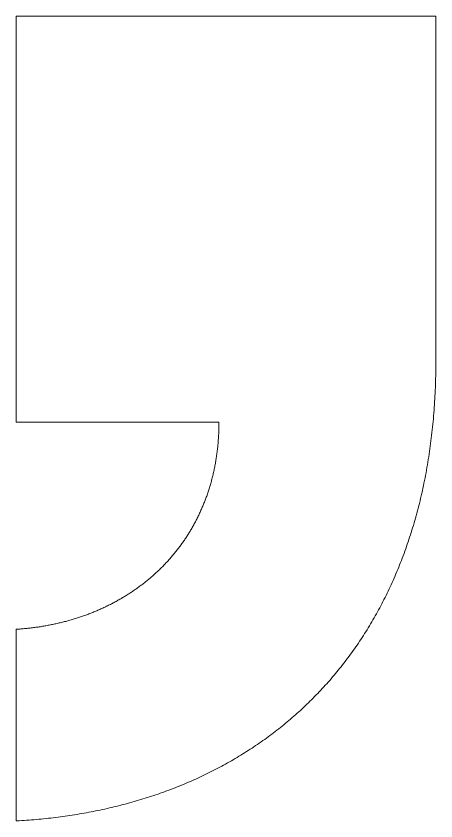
# Model space of a CAD drawing. Extents: x 0 to 244, y 0 to 160.
# Drawn here: x 205.4 to 243.7, y 82.5 to 156 of the extents above; entities that cross this region are included whole.
import ezdxf

# ---------------------------------------------------------------- set-up
doc = ezdxf.new("R2010")
doc.units = 0
doc.header["$MEASUREMENT"] = 0
doc.layers.add('Layer 1', color=7, linetype='CONTINUOUS')

msp = doc.modelspace()

# ---------------------------------------------------------------- linework, layer by layer
at = {"layer": 'Layer 1', "lineweight": 0}
msp.add_lwpolyline([(205.443, 118.888), (205.444, 118.888), (205.446, 118.888), (205.449, 118.888), (205.454, 118.888), (205.459, 118.888), (205.466, 118.888), (205.475, 118.888), (205.484, 118.888), (205.495, 118.888), (205.507, 118.888), (205.52, 118.888), (205.534, 118.888), (205.55, 118.888), (205.566, 118.888), (205.584, 118.888), (205.603, 118.888), (205.623, 118.888), (205.645, 118.888), (205.667, 118.888), (205.691, 118.888), (205.716, 118.888), (205.741, 118.888), (205.768, 118.888), (205.796, 118.888), (205.826, 118.888), (205.856, 118.888), (205.887, 118.888), (205.919, 118.888), (205.953, 118.888), (205.987, 118.888), (206.023, 118.888), (206.059, 118.888), (206.096, 118.888), (206.135, 118.888), (206.174, 118.888), (206.215, 118.888), (206.256, 118.888), (206.299, 118.888), (206.342, 118.888), (206.386, 118.888), (206.432, 118.888), (206.478, 118.888), (206.525, 118.888), (206.573, 118.888), (206.622, 118.888), (206.672, 118.888), (206.723, 118.888), (206.774, 118.888), (206.827, 118.888), (206.88, 118.888), (206.934, 118.888), (206.989, 118.888), (207.045, 118.888), (207.102, 118.888), (207.159, 118.888), (207.218, 118.888), (207.277, 118.888), (207.337, 118.888), (207.397, 118.888), (207.459, 118.888), (207.521, 118.888), (207.584, 118.888), (207.648, 118.888), (207.712, 118.888), (207.778, 118.888), (207.844, 118.888), (207.91, 118.888), (207.978, 118.888), (208.046, 118.888), (208.114, 118.888), (208.184, 118.888), (208.254, 118.888), (208.325, 118.888), (208.396, 118.888), (208.468, 118.888), (208.541, 118.888), (208.614, 118.888), (208.688, 118.888), (208.762, 118.888), (208.837, 118.888), (208.913, 118.888), (208.989, 118.888), (209.066, 118.888), (209.144, 118.888), (209.222, 118.888), (209.3, 118.888), (209.379, 118.888), (209.459, 118.888), (209.539, 118.888), (209.619, 118.888), (209.7, 118.888), (209.782, 118.888), (209.864, 118.888), (209.946, 118.888), (210.029, 118.888), (210.113, 118.888), (210.197, 118.888), (210.281, 118.888), (210.366, 118.888), (210.451, 118.888), (210.537, 118.888), (210.623, 118.888), (210.796, 118.888), (210.97, 118.888), (211.146, 118.888), (211.324, 118.888), (211.503, 118.888), (211.682, 118.888), (211.864, 118.888), (212.046, 118.888), (212.229, 118.888), (212.413, 118.888), (212.598, 118.888), (212.784, 118.888), (212.97, 118.888), (213.157, 118.888), (213.345, 118.888), (213.533, 118.888), (213.722, 118.888), (214.1, 118.888), (214.479, 118.888), (215.238, 118.888), (215.616, 118.888), (215.805, 118.888), (215.993, 118.888), (216.181, 118.888), (216.368, 118.888), (216.555, 118.888), (216.741, 118.888), (216.926, 118.888), (217.11, 118.888), (217.294, 118.888), (217.476, 118.888), (217.658, 118.888), (217.838, 118.888), (218.017, 118.888), (218.195, 118.888), (218.371, 118.888), (218.546, 118.888), (218.72, 118.888), (218.806, 118.888), (218.892, 118.888), (218.977, 118.888), (219.062, 118.888), (219.147, 118.888), (219.231, 118.888), (219.315, 118.888), (219.398, 118.888), (219.481, 118.888), (219.563, 118.888), (219.645, 118.888), (219.726, 118.888), (219.807, 118.888), (219.887, 118.888), (219.967, 118.888), (220.047, 118.888), (220.125, 118.888), (220.204, 118.888), (220.281, 118.888), (220.359, 118.888), (220.435, 118.888), (220.511, 118.888), (220.587, 118.888), (220.661, 118.888), (220.736, 118.888), (220.809, 118.888), (220.882, 118.888), (220.955, 118.888), (221.026, 118.888), (221.098, 118.888), (221.168, 118.888), (221.238, 118.888), (221.307, 118.888), (221.375, 118.888), (221.443, 118.888), (221.51, 118.888), (221.577, 118.888), (221.642, 118.888), (221.707, 118.888), (221.771, 118.888), (221.835, 118.888), (221.897, 118.888), (221.959, 118.888), (222.02, 118.888), (222.081, 118.888), (222.14, 118.888), (222.199, 118.888), (222.257, 118.888), (222.314, 118.888), (222.371, 118.888), (222.426, 118.888), (222.481, 118.888), (222.535, 118.888), (222.588, 118.888), (222.64, 118.888), (222.691, 118.888), (222.741, 118.888), (222.791, 118.888), (222.839, 118.888), (222.887, 118.888), (222.934, 118.888), (222.98, 118.888), (223.024, 118.888), (223.068, 118.888), (223.111, 118.888), (223.153, 118.888), (223.194, 118.888), (223.234, 118.888), (223.273, 118.888), (223.312, 118.888), (223.349, 118.888), (223.385, 118.888), (223.42, 118.888), (223.454, 118.888), (223.486, 118.888), (223.518, 118.888), (223.549, 118.888), (223.579, 118.888), (223.607, 118.888), (223.635, 118.888), (223.662, 118.888), (223.687, 118.888), (223.711, 118.888), (223.734, 118.888), (223.756, 118.888), (223.777, 118.888), (223.797, 118.888), (223.815, 118.888), (223.833, 118.888), (223.849, 118.888), (223.864, 118.888), (223.878, 118.888), (223.89, 118.888), (223.902, 118.888), (223.912, 118.888), (223.921, 118.888), (223.929, 118.888), (223.935, 118.888), (223.94, 118.888), (223.944, 118.888), (223.947, 118.888), (223.948, 118.888), (223.948, 118.888), (223.948, 118.888), (223.948, 118.888), (223.948, 118.888), (223.948, 118.886), (223.948, 118.882), (223.948, 118.868), (223.948, 118.839), (223.948, 118.726), (223.947, 118.612), (223.945, 118.499), (223.943, 118.386), (223.94, 118.274), (223.937, 118.161), (223.933, 118.049), (223.928, 117.937), (223.923, 117.826), (223.918, 117.715), (223.912, 117.604), (223.905, 117.493), (223.898, 117.383), (223.89, 117.273), (223.882, 117.163), (223.873, 117.053), (223.863, 116.944), (223.853, 116.835), (223.843, 116.727), (223.832, 116.618), (223.82, 116.51), (223.808, 116.402), (223.795, 116.295), (223.782, 116.188), (223.768, 116.081), (223.754, 115.974), (223.739, 115.868), (223.724, 115.762), (223.708, 115.656), (223.691, 115.551), (223.675, 115.446), (223.657, 115.341), (223.639, 115.237), (223.621, 115.132), (223.602, 115.028), (223.582, 114.925), (223.562, 114.822), (223.541, 114.719), (223.52, 114.616), (223.499, 114.513), (223.477, 114.411), (223.454, 114.31), (223.431, 114.208), (223.407, 114.107), (223.383, 114.006), (223.358, 113.905), (223.333, 113.805), (223.307, 113.705), (223.281, 113.606), (223.255, 113.506), (223.227, 113.407), (223.2, 113.309), (223.172, 113.21), (223.143, 113.112), (223.114, 113.014), (223.084, 112.917), (223.054, 112.82), (223.023, 112.723), (222.992, 112.626), (222.961, 112.53), (222.928, 112.434), (222.896, 112.339), (222.863, 112.243), (222.829, 112.148), (222.795, 112.054), (222.761, 111.959), (222.726, 111.865), (222.69, 111.772), (222.655, 111.678), (222.618, 111.585), (222.581, 111.493), (222.544, 111.4), (222.506, 111.308), (222.468, 111.216), (222.429, 111.125), (222.39, 111.034), (222.35, 110.943), (222.31, 110.853), (222.27, 110.763), (222.229, 110.673), (222.187, 110.583), (222.145, 110.494), (222.103, 110.405), (222.06, 110.317), (222.017, 110.229), (221.973, 110.141), (221.929, 110.053), (221.884, 109.966), (221.839, 109.879), (221.794, 109.793), (221.748, 109.707), (221.701, 109.621), (221.654, 109.535), (221.607, 109.45), (221.559, 109.366), (221.511, 109.281), (221.463, 109.197), (221.414, 109.113), (221.364, 109.03), (221.314, 108.947), (221.264, 108.864), (221.213, 108.781), (221.162, 108.699), (221.11, 108.617), (221.058, 108.536), (221.006, 108.455), (220.953, 108.374), (220.9, 108.294), (220.846, 108.214), (220.792, 108.134), (220.738, 108.055), (220.683, 107.976), (220.627, 107.897), (220.572, 107.819), (220.515, 107.741), (220.459, 107.663), (220.402, 107.586), (220.344, 107.509), (220.287, 107.432), (220.228, 107.356), (220.17, 107.28), (220.111, 107.205), (220.052, 107.13), (219.992, 107.055), (219.932, 106.98), (219.871, 106.906), (219.81, 106.833), (219.749, 106.759), (219.687, 106.686), (219.625, 106.613), (219.562, 106.541), (219.499, 106.469), (219.436, 106.398), (219.373, 106.326), (219.309, 106.255), (219.244, 106.185), (219.179, 106.115), (219.114, 106.045), (219.049, 105.976), (218.983, 105.906), (218.916, 105.838), (218.85, 105.769), (218.783, 105.701), (218.715, 105.634), (218.648, 105.567), (218.579, 105.5), (218.511, 105.433), (218.442, 105.367), (218.373, 105.301), (218.303, 105.236), (218.233, 105.171), (218.163, 105.106), (218.092, 105.042), (218.021, 104.978), (217.95, 104.915), (217.878, 104.851), (217.806, 104.789), (217.734, 104.726), (217.661, 104.664), (217.588, 104.602), (217.515, 104.541), (217.441, 104.48), (217.367, 104.42), (217.292, 104.359), (217.217, 104.3), (217.142, 104.24), (217.067, 104.181), (216.991, 104.123), (216.915, 104.064), (216.838, 104.006), (216.762, 103.949), (216.684, 103.892), (216.607, 103.835), (216.529, 103.779), (216.451, 103.723), (216.373, 103.667), (216.294, 103.612), (216.215, 103.557), (216.135, 103.503), (216.056, 103.449), (215.976, 103.395), (215.895, 103.342), (215.815, 103.289), (215.734, 103.236), (215.652, 103.184), (215.571, 103.133), (215.489, 103.081), (215.407, 103.03), (215.324, 102.98), (215.242, 102.93), (215.158, 102.88), (215.075, 102.831), (214.991, 102.782), (214.907, 102.733), (214.823, 102.685), (214.738, 102.637), (214.654, 102.59), (214.568, 102.543), (214.483, 102.497), (214.397, 102.45), (214.311, 102.405), (214.225, 102.359), (214.138, 102.314), (214.051, 102.27), (213.964, 102.226), (213.877, 102.182), (213.789, 102.138), (213.701, 102.096), (213.612, 102.053), (213.524, 102.011), (213.435, 101.969), (213.346, 101.928), (213.257, 101.887), (213.167, 101.846), (213.077, 101.806), (212.987, 101.767), (212.896, 101.727), (212.806, 101.689), (212.715, 101.65), (212.623, 101.612), (212.532, 101.574), (212.44, 101.537), (212.348, 101.5), (212.256, 101.464), (212.163, 101.428), (212.07, 101.393), (211.977, 101.357), (211.884, 101.323), (211.791, 101.288), (211.697, 101.254), (211.603, 101.221), (211.509, 101.188), (211.414, 101.155), (211.319, 101.123), (211.224, 101.091), (211.129, 101.06), (211.034, 101.029), (210.938, 100.998), (210.842, 100.968), (210.746, 100.939), (210.649, 100.909), (210.553, 100.881), (210.456, 100.852), (210.359, 100.824), (210.261, 100.797), (210.164, 100.77), (210.066, 100.743), (209.968, 100.717), (209.87, 100.691), (209.772, 100.665), (209.673, 100.64), (209.574, 100.616), (209.475, 100.592), (209.376, 100.568), (209.276, 100.545), (209.176, 100.522), (209.077, 100.5), (208.976, 100.478), (208.876, 100.456), (208.776, 100.435), (208.675, 100.415), (208.574, 100.394), (208.473, 100.375), (208.371, 100.355), (208.27, 100.336), (208.168, 100.318), (208.066, 100.3), (207.964, 100.282), (207.862, 100.265), (207.759, 100.249), (207.656, 100.232), (207.554, 100.217), (207.45, 100.201), (207.347, 100.186), (207.244, 100.172), (207.14, 100.158), (207.036, 100.144), (206.932, 100.131), (206.828, 100.119), (206.724, 100.106), (206.619, 100.095), (206.515, 100.083), (206.41, 100.072), (206.305, 100.062), (206.2, 100.052), (206.094, 100.042), (205.989, 100.033), (205.883, 100.025), (205.777, 100.017), (205.671, 100.009), (205.565, 100.002), (205.458, 99.995), (205.445, 99.994), (205.444, 99.994), (205.443, 99.994), (205.443, 99.994), (205.443, 99.994), (205.443, 99.994), (205.443, 99.993), (205.443, 99.992), (205.443, 99.989), (205.443, 99.985), (205.443, 99.98), (205.443, 99.973), (205.443, 99.966), (205.443, 99.957), (205.443, 99.947), (205.443, 99.936), (205.443, 99.923), (205.443, 99.91), (205.443, 99.896), (205.443, 99.88), (205.443, 99.863), (205.443, 99.845), (205.443, 99.826), (205.443, 99.806), (205.443, 99.785), (205.443, 99.763), (205.443, 99.74), (205.443, 99.716), (205.443, 99.69), (205.443, 99.664), (205.443, 99.637), (205.443, 99.608), (205.443, 99.579), (205.443, 99.548), (205.443, 99.517), (205.443, 99.485), (205.443, 99.451), (205.443, 99.417), (205.443, 99.382), (205.443, 99.345), (205.443, 99.308), (205.443, 99.27), (205.443, 99.231), (205.443, 99.191), (205.443, 99.15), (205.443, 99.109), (205.443, 99.066), (205.443, 99.022), (205.443, 98.978), (205.443, 98.933), (205.443, 98.887), (205.443, 98.84), (205.443, 98.792), (205.443, 98.743), (205.443, 98.694), (205.443, 98.643), (205.443, 98.592), (205.443, 98.54), (205.443, 98.488), (205.443, 98.434), (205.443, 98.38), (205.443, 98.325), (205.443, 98.269), (205.443, 98.213), (205.443, 98.155), (205.443, 98.097), (205.443, 98.039), (205.443, 97.979), (205.443, 97.919), (205.443, 97.858), (205.443, 97.797), (205.443, 97.734), (205.443, 97.671), (205.443, 97.608), (205.443, 97.544), (205.443, 97.479), (205.443, 97.413), (205.443, 97.347), (205.443, 97.28), (205.443, 97.213), (205.443, 97.145), (205.443, 97.076), (205.443, 97.007), (205.443, 96.937), (205.443, 96.867), (205.443, 96.796), (205.443, 96.725), (205.443, 96.653), (205.443, 96.58), (205.443, 96.507), (205.443, 96.434), (205.443, 96.359), (205.443, 96.285), (205.443, 96.21), (205.443, 96.134), (205.443, 96.058), (205.443, 95.981), (205.443, 95.904), (205.443, 95.827), (205.443, 95.749), (205.443, 95.671), (205.443, 95.592), (205.443, 95.513), (205.443, 95.433), (205.443, 95.353), (205.443, 95.192), (205.443, 95.029), (205.443, 94.865), (205.443, 94.699), (205.443, 94.532), (205.443, 94.364), (205.443, 94.194), (205.443, 94.024), (205.443, 93.852), (205.443, 93.68), (205.443, 93.506), (205.443, 93.332), (205.443, 93.157), (205.443, 92.981), (205.443, 92.805), (205.443, 92.627), (205.443, 92.45), (205.443, 92.272), (205.443, 91.915), (205.443, 91.557), (205.443, 90.839), (205.443, 90.481), (205.443, 90.125), (205.443, 89.947), (205.443, 89.77), (205.443, 89.593), (205.443, 89.417), (205.443, 89.241), (205.443, 89.067), (205.443, 88.893), (205.443, 88.72), (205.443, 88.548), (205.443, 88.377), (205.443, 88.207), (205.443, 88.038), (205.443, 87.871), (205.443, 87.704), (205.443, 87.54), (205.443, 87.376), (205.443, 87.214), (205.443, 87.134), (205.443, 87.054), (205.443, 86.974), (205.443, 86.895), (205.443, 86.816), (205.443, 86.738), (205.443, 86.66), (205.443, 86.583), (205.443, 86.506), (205.443, 86.429), (205.443, 86.353), (205.443, 86.278), (205.443, 86.203), (205.443, 86.128), (205.443, 86.054), (205.443, 85.981), (205.443, 85.908), (205.443, 85.835), (205.443, 85.763), (205.443, 85.692), (205.443, 85.621), (205.443, 85.551), (205.443, 85.481), (205.443, 85.412), (205.443, 85.344), (205.443, 85.276), (205.443, 85.208), (205.443, 85.142), (205.443, 85.076), (205.443, 85.01), (205.443, 84.945), (205.443, 84.881), (205.443, 84.818), (205.443, 84.755), (205.443, 84.693), (205.443, 84.631), (205.443, 84.571), (205.443, 84.511), (205.443, 84.451), (205.443, 84.393), (205.443, 84.335), (205.443, 84.278), (205.443, 84.221), (205.443, 84.166), (205.443, 84.111), (205.443, 84.057), (205.443, 84.003), (205.443, 83.951), (205.443, 83.899), (205.443, 83.848), (205.443, 83.798), (205.443, 83.748), (205.443, 83.7), (205.443, 83.652), (205.443, 83.605), (205.443, 83.559), (205.443, 83.514), (205.443, 83.47), (205.443, 83.426), (205.443, 83.384), (205.443, 83.342), (205.443, 83.301), (205.443, 83.262), (205.443, 83.223), (205.443, 83.185), (205.443, 83.148), (205.443, 83.112), (205.443, 83.076), (205.443, 83.042), (205.443, 83.009), (205.443, 82.977), (205.443, 82.946), (205.443, 82.915), (205.443, 82.886), (205.443, 82.858), (205.443, 82.831), (205.443, 82.804), (205.443, 82.779), (205.443, 82.755), (205.443, 82.732), (205.443, 82.71), (205.443, 82.689), (205.443, 82.669), (205.443, 82.65), (205.443, 82.633), (205.443, 82.616), (205.443, 82.601), (205.443, 82.586), (205.443, 82.573), (205.443, 82.561), (205.443, 82.55), (205.443, 82.54), (205.443, 82.532), (205.443, 82.524), (205.443, 82.518), (205.443, 82.513), (205.443, 82.509), (205.443, 82.506), (205.443, 82.505), (205.443, 82.504), (205.443, 82.504), (205.443, 82.504), (205.443, 82.504), (205.443, 82.504), (205.443, 82.504), (205.444, 82.504), (205.451, 82.505), (205.508, 82.508), (205.732, 82.521), (205.956, 82.534), (206.18, 82.549), (206.404, 82.564), (206.627, 82.581), (206.85, 82.598), (207.072, 82.616), (207.294, 82.635), (207.515, 82.655), (207.736, 82.676), (207.957, 82.698), (208.177, 82.721), (208.397, 82.745), (208.616, 82.769), (208.835, 82.795), (209.053, 82.821), (209.272, 82.849), (209.489, 82.877), (209.706, 82.906), (209.923, 82.936), (210.139, 82.967), (210.355, 82.999), (210.571, 83.032), (210.785, 83.066), (211, 83.101), (211.214, 83.136), (211.428, 83.173), (211.641, 83.21), (211.853, 83.249), (212.065, 83.288), (212.277, 83.328), (212.488, 83.369), (212.699, 83.411), (212.909, 83.454), (213.119, 83.498), (213.329, 83.543), (213.537, 83.589), (213.746, 83.635), (213.954, 83.683), (214.161, 83.731), (214.368, 83.78), (214.574, 83.831), (214.78, 83.882), (214.985, 83.934), (215.19, 83.987), (215.395, 84.041), (215.598, 84.095), (215.802, 84.151), (216.005, 84.208), (216.207, 84.265), (216.409, 84.324), (216.61, 84.383), (216.811, 84.443), (217.011, 84.504), (217.21, 84.566), (217.41, 84.629), (217.608, 84.693), (217.806, 84.758), (218.004, 84.824), (218.201, 84.89), (218.397, 84.958), (218.593, 85.026), (218.788, 85.096), (218.983, 85.166), (219.177, 85.237), (219.371, 85.309), (219.564, 85.382), (219.756, 85.456), (219.948, 85.531), (220.14, 85.606), (220.33, 85.683), (220.521, 85.761), (220.71, 85.839), (220.899, 85.918), (221.088, 85.998), (221.276, 86.08), (221.463, 86.162), (221.65, 86.245), (221.836, 86.328), (222.021, 86.413), (222.206, 86.499), (222.391, 86.585), (222.574, 86.673), (222.758, 86.761), (222.94, 86.85), (223.122, 86.941), (223.303, 87.032), (223.484, 87.124), (223.664, 87.216), (223.843, 87.31), (224.022, 87.405), (224.2, 87.5), (224.378, 87.597), (224.555, 87.694), (224.731, 87.793), (224.907, 87.892), (225.082, 87.992), (225.256, 88.093), (225.43, 88.195), (225.603, 88.297), (225.775, 88.401), (225.947, 88.506), (226.118, 88.611), (226.288, 88.718), (226.458, 88.825), (226.627, 88.933), (226.796, 89.042), (226.964, 89.152), (227.131, 89.263), (227.297, 89.375), (227.463, 89.487), (227.628, 89.601), (227.792, 89.716), (227.956, 89.831), (228.119, 89.947), (228.282, 90.064), (228.443, 90.182), (228.604, 90.301), (228.764, 90.421), (228.924, 90.542), (229.083, 90.664), (229.241, 90.786), (229.398, 90.91), (229.555, 91.034), (229.711, 91.159), (229.867, 91.285), (230.021, 91.412), (230.175, 91.54), (230.328, 91.669), (230.481, 91.799), (230.632, 91.929), (230.783, 92.061), (230.934, 92.193), (231.083, 92.327), (231.232, 92.461), (231.38, 92.596), (231.527, 92.732), (231.674, 92.869), (231.819, 93.007), (231.964, 93.145), (232.109, 93.285), (232.252, 93.425), (232.395, 93.566), (232.537, 93.709), (232.678, 93.852), (232.819, 93.996), (232.958, 94.141), (233.097, 94.287), (233.236, 94.433), (233.373, 94.581), (233.51, 94.729), (233.645, 94.879), (233.78, 95.029), (233.915, 95.18), (234.048, 95.332), (234.181, 95.485), (234.313, 95.639), (234.444, 95.793), (234.574, 95.949), (234.704, 96.105), (234.832, 96.263), (234.96, 96.421), (235.087, 96.58), (235.213, 96.74), (235.339, 96.901), (235.463, 97.063), (235.587, 97.226), (235.71, 97.389), (235.832, 97.554), (235.954, 97.719), (236.074, 97.885), (236.194, 98.052), (236.313, 98.22), (236.43, 98.389), (236.548, 98.559), (236.664, 98.73), (236.779, 98.901), (236.894, 99.074), (237.008, 99.247), (237.121, 99.421), (237.233, 99.596), (237.344, 99.772), (237.454, 99.949), (237.563, 100.127), (237.672, 100.306), (237.78, 100.485), (237.887, 100.666), (237.993, 100.847), (238.098, 101.029), (238.202, 101.212), (238.305, 101.396), (238.408, 101.581), (238.509, 101.767), (238.61, 101.953), (238.71, 102.141), (238.808, 102.329), (238.906, 102.518), (239.003, 102.708), (239.1, 102.899), (239.195, 103.091), (239.289, 103.284), (239.383, 103.478), (239.475, 103.672), (239.567, 103.868), (239.658, 104.064), (239.747, 104.261), (239.836, 104.459), (239.924, 104.658), (240.011, 104.858), (240.097, 105.059), (240.182, 105.26), (240.266, 105.463), (240.35, 105.666), (240.432, 105.87), (240.513, 106.075), (240.594, 106.281), (240.673, 106.488), (240.752, 106.696), (240.829, 106.904), (240.906, 107.114), (240.982, 107.324), (241.056, 107.535), (241.13, 107.748), (241.203, 107.96), (241.274, 108.174), (241.345, 108.389), (241.415, 108.605), (241.484, 108.821), (241.552, 109.039), (241.619, 109.257), (241.685, 109.476), (241.75, 109.696), (241.813, 109.917), (241.876, 110.139), (241.938, 110.361), (241.999, 110.585), (242.059, 110.809), (242.118, 111.034), (242.176, 111.26), (242.233, 111.487), (242.289, 111.715), (242.344, 111.944), (242.398, 112.174), (242.451, 112.404), (242.502, 112.635), (242.553, 112.868), (242.603, 113.101), (242.652, 113.335), (242.699, 113.57), (242.746, 113.805), (242.792, 114.042), (242.836, 114.279), (242.88, 114.518), (242.922, 114.757), (242.964, 114.997), (243.004, 115.238), (243.044, 115.48), (243.082, 115.722), (243.119, 115.966), (243.156, 116.21), (243.191, 116.456), (243.225, 116.702), (243.258, 116.949), (243.29, 117.197), (243.32, 117.446), (243.35, 117.695), (243.379, 117.946), (243.407, 118.197), (243.433, 118.449), (243.459, 118.702), (243.483, 118.956), (243.506, 119.211), (243.528, 119.467), (243.549, 119.724), (243.569, 119.981), (243.588, 120.239), (243.606, 120.499), (243.623, 120.759), (243.638, 121.02), (243.653, 121.281), (243.666, 121.544), (243.678, 121.808), (243.689, 122.072), (243.699, 122.337), (243.708, 122.603), (243.716, 122.87), (243.723, 123.138), (243.728, 123.407), (243.732, 123.676), (243.736, 123.947), (243.738, 124.218), (243.738, 124.49), (243.738, 124.559), (243.738, 124.567), (243.738, 124.568), (243.738, 124.568), (243.738, 124.568), (243.738, 124.568), (243.738, 124.568), (243.738, 124.568), (243.738, 124.569), (243.738, 124.57), (243.738, 124.572), (243.738, 124.574), (243.738, 124.576), (243.738, 124.58), (243.738, 124.583), (243.738, 124.588), (243.738, 124.593), (243.738, 124.598), (243.738, 124.604), (243.738, 124.61), (243.738, 124.617), (243.738, 124.625), (243.738, 124.633), (243.738, 124.641), (243.738, 124.65), (243.738, 124.66), (243.738, 124.67), (243.738, 124.68), (243.738, 124.692), (243.738, 124.703), (243.738, 124.715), (243.738, 124.728), (243.738, 124.741), (243.738, 124.755), (243.738, 124.769), (243.738, 124.783), (243.738, 124.799), (243.738, 124.814), (243.738, 124.83), (243.738, 124.847), (243.738, 124.864), (243.738, 124.882), (243.738, 124.9), (243.738, 124.918), (243.738, 124.937), (243.738, 124.957), (243.738, 124.977), (243.738, 124.997), (243.738, 125.018), (243.738, 125.04), (243.738, 125.061), (243.738, 125.084), (243.738, 125.107), (243.738, 125.13), (243.738, 125.154), (243.738, 125.178), (243.738, 125.202), (243.738, 125.228), (243.738, 125.253), (243.738, 125.279), (243.738, 125.306), (243.738, 125.333), (243.738, 125.36), (243.738, 125.388), (243.738, 125.416), (243.738, 125.445), (243.738, 125.474), (243.738, 125.504), (243.738, 125.534), (243.738, 125.564), (243.738, 125.595), (243.738, 125.626), (243.738, 125.658), (243.738, 125.69), (243.738, 125.723), (243.738, 125.756), (243.738, 125.789), (243.738, 125.823), (243.738, 125.857), (243.738, 125.892), (243.738, 125.927), (243.738, 125.963), (243.738, 125.999), (243.738, 126.035), (243.738, 126.072), (243.738, 126.109), (243.738, 126.147), (243.738, 126.184), (243.738, 126.223), (243.738, 126.262), (243.738, 126.301), (243.738, 126.34), (243.738, 126.38), (243.738, 126.461), (243.738, 126.544), (243.738, 126.628), (243.738, 126.714), (243.738, 126.801), (243.738, 126.889), (243.738, 126.979), (243.738, 127.071), (243.738, 127.164), (243.738, 127.258), (243.738, 127.354), (243.738, 127.451), (243.738, 127.55), (243.738, 127.65), (243.738, 127.751), (243.738, 127.854), (243.738, 127.957), (243.738, 128.063), (243.738, 128.169), (243.738, 128.277), (243.738, 128.386), (243.738, 128.496), (243.738, 128.608), (243.738, 128.721), (243.738, 128.834), (243.738, 128.95), (243.738, 129.066), (243.738, 129.183), (243.738, 129.302), (243.738, 129.421), (243.738, 129.542), (243.738, 129.664), (243.738, 129.787), (243.738, 129.911), (243.738, 130.036), (243.738, 130.162), (243.738, 130.289), (243.738, 130.417), (243.738, 130.547), (243.738, 130.677), (243.738, 130.808), (243.738, 130.94), (243.738, 131.072), (243.738, 131.206), (243.738, 131.341), (243.738, 131.477), (243.738, 131.613), (243.738, 131.75), (243.738, 131.888), (243.738, 132.027), (243.738, 132.167), (243.738, 132.308), (243.738, 132.449), (243.738, 132.591), (243.738, 132.734), (243.738, 132.877), (243.738, 133.022), (243.738, 133.167), (243.738, 133.312), (243.738, 133.459), (243.738, 133.606), (243.738, 133.753), (243.738, 133.902), (243.738, 134.05), (243.738, 134.2), (243.738, 134.35), (243.738, 134.5), (243.738, 134.652), (243.738, 134.803), (243.738, 134.956), (243.738, 135.108), (243.738, 135.261), (243.738, 135.415), (243.738, 135.569), (243.738, 135.724), (243.738, 135.879), (243.738, 136.034), (243.738, 136.346), (243.738, 136.66), (243.738, 136.975), (243.738, 137.291), (243.738, 137.608), (243.738, 137.926), (243.738, 138.245), (243.738, 138.565), (243.738, 138.886), (243.738, 139.207), (243.738, 139.528), (243.738, 140.815), (243.738, 141.458), (243.738, 141.779), (243.738, 142.099), (243.738, 142.419), (243.738, 142.737), (243.738, 143.055), (243.738, 143.372), (243.738, 143.688), (243.738, 144.002), (243.738, 144.315), (243.738, 144.471), (243.738, 144.626), (243.738, 144.781), (243.738, 144.936), (243.738, 145.09), (243.738, 145.244), (243.738, 145.397), (243.738, 145.55), (243.738, 145.702), (243.738, 145.854), (243.738, 146.005), (243.738, 146.156), (243.738, 146.306), (243.738, 146.455), (243.738, 146.604), (243.738, 146.753), (243.738, 146.9), (243.738, 147.047), (243.738, 147.194), (243.738, 147.34), (243.738, 147.485), (243.738, 147.629), (243.738, 147.773), (243.738, 147.916), (243.738, 148.058), (243.738, 148.199), (243.738, 148.34), (243.738, 148.48), (243.738, 148.619), (243.738, 148.757), (243.738, 148.895), (243.738, 149.031), (243.738, 149.167), (243.738, 149.302), (243.738, 149.436), (243.738, 149.569), (243.738, 149.701), (243.738, 149.832), (243.738, 149.962), (243.738, 150.091), (243.738, 150.22), (243.738, 150.347), (243.738, 150.473), (243.738, 150.598), (243.738, 150.722), (243.738, 150.845), (243.738, 150.967), (243.738, 151.088), (243.738, 151.208), (243.738, 151.327), (243.738, 151.445), (243.738, 151.561), (243.738, 151.676), (243.738, 151.79), (243.738, 151.903), (243.738, 152.015), (243.738, 152.125), (243.738, 152.235), (243.738, 152.343), (243.738, 152.449), (243.738, 152.555), (243.738, 152.659), (243.738, 152.762), (243.738, 152.863), (243.738, 152.963), (243.738, 153.062), (243.738, 153.159), (243.738, 153.255), (243.738, 153.35), (243.738, 153.443), (243.738, 153.535), (243.738, 153.625), (243.738, 153.714), (243.738, 153.801), (243.738, 153.887), (243.738, 153.971), (243.738, 154.054), (243.738, 154.135), (243.738, 154.175), (243.738, 154.215), (243.738, 154.254), (243.738, 154.293), (243.738, 154.332), (243.738, 154.37), (243.738, 154.407), (243.738, 154.445), (243.738, 154.482), (243.738, 154.518), (243.738, 154.554), (243.738, 154.59), (243.738, 154.625), (243.738, 154.66), (243.738, 154.694), (243.738, 154.728), (243.738, 154.762), (243.738, 154.795), (243.738, 154.828), (243.738, 154.86), (243.738, 154.892), (243.738, 154.923), (243.738, 154.954), (243.738, 154.985), (243.738, 155.015), (243.738, 155.045), (243.738, 155.074), (243.738, 155.103), (243.738, 155.131), (243.738, 155.159), (243.738, 155.187), (243.738, 155.214), (243.738, 155.24), (243.738, 155.267), (243.738, 155.292), (243.738, 155.317), (243.738, 155.342), (243.738, 155.367), (243.738, 155.39), (243.738, 155.414), (243.738, 155.437), (243.738, 155.459), (243.738, 155.481), (243.738, 155.503), (243.738, 155.524), (243.738, 155.545), (243.738, 155.565), (243.738, 155.584), (243.738, 155.604), (243.738, 155.622), (243.738, 155.64), (243.738, 155.658), (243.738, 155.675), (243.738, 155.692), (243.738, 155.708), (243.738, 155.724), (243.738, 155.739), (243.738, 155.754), (243.738, 155.768), (243.738, 155.782), (243.738, 155.795), (243.738, 155.808), (243.738, 155.821), (243.738, 155.832), (243.738, 155.844), (243.738, 155.854), (243.738, 155.864), (243.738, 155.874), (243.738, 155.883), (243.738, 155.892), (243.738, 155.9), (243.738, 155.908), (243.738, 155.915), (243.738, 155.922), (243.738, 155.928), (243.738, 155.933), (243.738, 155.938), (243.738, 155.943), (243.738, 155.946), (243.738, 155.95), (243.738, 155.953), (243.738, 155.955), (243.738, 155.957), (243.738, 155.958), (243.738, 155.959), (243.738, 155.959), (243.738, 155.959), (243.737, 155.959), (243.735, 155.959), (243.732, 155.959), (243.729, 155.959), (243.725, 155.959), (243.721, 155.959), (243.716, 155.959), (243.71, 155.959), (243.703, 155.959), (243.696, 155.959), (243.689, 155.959), (243.68, 155.959), (243.671, 155.959), (243.661, 155.959), (243.651, 155.959), (243.64, 155.959), (243.629, 155.959), (243.616, 155.959), (243.604, 155.959), (243.59, 155.959), (243.576, 155.959), (243.561, 155.959), (243.546, 155.959), (243.53, 155.959), (243.514, 155.959), (243.496, 155.959), (243.479, 155.959), (243.46, 155.959), (243.441, 155.959), (243.422, 155.959), (243.402, 155.959), (243.381, 155.959), (243.359, 155.959), (243.338, 155.959), (243.315, 155.959), (243.292, 155.959), (243.268, 155.959), (243.244, 155.959), (243.219, 155.959), (243.193, 155.959), (243.167, 155.959), (243.141, 155.959), (243.114, 155.959), (243.086, 155.959), (243.058, 155.959), (243.029, 155.959), (242.999, 155.959), (242.969, 155.959), (242.939, 155.959), (242.908, 155.959), (242.876, 155.959), (242.844, 155.959), (242.811, 155.959), (242.778, 155.959), (242.744, 155.959), (242.709, 155.959), (242.674, 155.959), (242.639, 155.959), (242.603, 155.959), (242.566, 155.959), (242.529, 155.959), (242.492, 155.959), (242.453, 155.959), (242.415, 155.959), (242.376, 155.959), (242.336, 155.959), (242.296, 155.959), (242.255, 155.959), (242.214, 155.959), (242.172, 155.959), (242.13, 155.959), (242.087, 155.959), (242.044, 155.959), (242, 155.959), (241.956, 155.959), (241.911, 155.959), (241.866, 155.959), (241.82, 155.959), (241.774, 155.959), (241.727, 155.959), (241.68, 155.959), (241.632, 155.959), (241.584, 155.959), (241.535, 155.959), (241.486, 155.959), (241.436, 155.959), (241.386, 155.959), (241.336, 155.959), (241.285, 155.959), (241.233, 155.959), (241.181, 155.959), (241.129, 155.959), (241.076, 155.959), (241.023, 155.959), (240.969, 155.959), (240.915, 155.959), (240.86, 155.959), (240.805, 155.959), (240.749, 155.959), (240.694, 155.959), (240.637, 155.959), (240.58, 155.959), (240.523, 155.959), (240.465, 155.959), (240.407, 155.959), (240.348, 155.959), (240.289, 155.959), (240.23, 155.959), (240.17, 155.959), (240.11, 155.959), (240.049, 155.959), (239.988, 155.959), (239.927, 155.959), (239.865, 155.959), (239.802, 155.959), (239.74, 155.959), (239.676, 155.959), (239.613, 155.959), (239.549, 155.959), (239.485, 155.959), (239.42, 155.959), (239.289, 155.959), (239.157, 155.959), (239.024, 155.959), (238.888, 155.959), (238.752, 155.959), (238.614, 155.959), (238.474, 155.959), (238.333, 155.959), (238.191, 155.959), (238.047, 155.959), (237.901, 155.959), (237.755, 155.959), (237.607, 155.959), (237.458, 155.959), (237.307, 155.959), (237.155, 155.959), (237.002, 155.959), (236.848, 155.959), (236.692, 155.959), (236.535, 155.959), (236.377, 155.959), (236.218, 155.959), (236.058, 155.959), (235.896, 155.959), (235.734, 155.959), (235.57, 155.959), (235.405, 155.959), (235.24, 155.959), (235.073, 155.959), (234.905, 155.959), (234.736, 155.959), (234.566, 155.959), (234.395, 155.959), (234.223, 155.959), (234.05, 155.959), (233.877, 155.959), (233.702, 155.959), (233.526, 155.959), (233.35, 155.959), (233.173, 155.959), (232.995, 155.959), (232.816, 155.959), (232.636, 155.959), (232.456, 155.959), (232.275, 155.959), (232.093, 155.959), (231.91, 155.959), (231.727, 155.959), (231.543, 155.959), (231.358, 155.959), (231.173, 155.959), (230.987, 155.959), (230.8, 155.959), (230.613, 155.959), (230.425, 155.959), (230.237, 155.959), (230.048, 155.959), (229.859, 155.959), (229.669, 155.959), (229.479, 155.959), (229.288, 155.959), (229.097, 155.959), (228.905, 155.959), (228.713, 155.959), (228.328, 155.959), (227.941, 155.959), (227.553, 155.959), (227.164, 155.959), (226.774, 155.959), (226.384, 155.959), (225.992, 155.959), (225.6, 155.959), (224.815, 155.959), (224.03, 155.959), (223.246, 155.959), (222.854, 155.959), (222.463, 155.959), (222.073, 155.959), (221.684, 155.959), (221.296, 155.959), (220.909, 155.959), (220.524, 155.959), (220.331, 155.959), (220.14, 155.959), (219.948, 155.959), (219.757, 155.959), (219.567, 155.959), (219.377, 155.959), (219.188, 155.959), (218.999, 155.959), (218.81, 155.959), (218.622, 155.959), (218.435, 155.959), (218.248, 155.959), (218.062, 155.959), (217.877, 155.959), (217.692, 155.959), (217.508, 155.959), (217.324, 155.959), (217.141, 155.959), (216.959, 155.959), (216.778, 155.959), (216.597, 155.959), (216.417, 155.959), (216.238, 155.959), (216.06, 155.959), (215.882, 155.959), (215.706, 155.959), (215.53, 155.959), (215.355, 155.959), (215.181, 155.959), (215.008, 155.959), (214.836, 155.959), (214.665, 155.959), (214.494, 155.959), (214.325, 155.959), (214.157, 155.959), (213.99, 155.959), (213.824, 155.959), (213.659, 155.959), (213.495, 155.959), (213.332, 155.959), (213.17, 155.959), (213.009, 155.959), (212.85, 155.959), (212.691, 155.959), (212.534, 155.959), (212.378, 155.959), (212.224, 155.959), (212.07, 155.959), (211.918, 155.959), (211.767, 155.959), (211.617, 155.959), (211.469, 155.959), (211.322, 155.959), (211.176, 155.959), (211.032, 155.959), (210.889, 155.959), (210.748, 155.959), (210.608, 155.959), (210.469, 155.959), (210.332, 155.959), (210.197, 155.959), (210.063, 155.959), (209.93, 155.959), (209.799, 155.959), (209.734, 155.959), (209.669, 155.959), (209.605, 155.959), (209.542, 155.959), (209.478, 155.959), (209.415, 155.959), (209.353, 155.959), (209.291, 155.959), (209.229, 155.959), (209.167, 155.959), (209.107, 155.959), (209.046, 155.959), (208.986, 155.959), (208.926, 155.959), (208.867, 155.959), (208.808, 155.959), (208.75, 155.959), (208.692, 155.959), (208.634, 155.959), (208.577, 155.959), (208.52, 155.959), (208.464, 155.959), (208.408, 155.959), (208.353, 155.959), (208.298, 155.959), (208.244, 155.959), (208.19, 155.959), (208.136, 155.959), (208.083, 155.959), (208.03, 155.959), (207.978, 155.959), (207.926, 155.959), (207.875, 155.959), (207.824, 155.959), (207.774, 155.959), (207.724, 155.959), (207.675, 155.959), (207.626, 155.959), (207.577, 155.959), (207.529, 155.959), (207.482, 155.959), (207.435, 155.959), (207.388, 155.959), (207.342, 155.959), (207.297, 155.959), (207.252, 155.959), (207.207, 155.959), (207.163, 155.959), (207.12, 155.959), (207.077, 155.959), (207.034, 155.959), (206.992, 155.959), (206.95, 155.959), (206.909, 155.959), (206.869, 155.959), (206.829, 155.959), (206.789, 155.959), (206.75, 155.959), (206.712, 155.959), (206.674, 155.959), (206.637, 155.959), (206.6, 155.959), (206.563, 155.959), (206.528, 155.959), (206.492, 155.959), (206.458, 155.959), (206.424, 155.959), (206.39, 155.959), (206.357, 155.959), (206.324, 155.959), (206.292, 155.959), (206.261, 155.959), (206.23, 155.959), (206.2, 155.959), (206.17, 155.959), (206.141, 155.959), (206.112, 155.959), (206.084, 155.959), (206.056, 155.959), (206.029, 155.959), (206.003, 155.959), (205.977, 155.959), (205.952, 155.959), (205.927, 155.959), (205.903, 155.959), (205.88, 155.959), (205.857, 155.959), (205.835, 155.959), (205.813, 155.959), (205.792, 155.959), (205.771, 155.959), (205.752, 155.959), (205.732, 155.959), (205.713, 155.959), (205.695, 155.959), (205.678, 155.959), (205.661, 155.959), (205.645, 155.959), (205.629, 155.959), (205.614, 155.959), (205.6, 155.959), (205.586, 155.959), (205.573, 155.959), (205.56, 155.959), (205.548, 155.959), (205.537, 155.959), (205.526, 155.959), (205.516, 155.959), (205.507, 155.959), (205.498, 155.959), (205.49, 155.959), (205.482, 155.959), (205.476, 155.959), (205.469, 155.959), (205.464, 155.959), (205.459, 155.959), (205.455, 155.959), (205.451, 155.959), (205.448, 155.959), (205.446, 155.959), (205.444, 155.959), (205.444, 155.959), (205.443, 155.959), (205.443, 155.958), (205.443, 155.957), (205.443, 155.956), (205.443, 155.953), (205.443, 155.95), (205.443, 155.947), (205.443, 155.942), (205.443, 155.937), (205.443, 155.932), (205.443, 155.926), (205.443, 155.919), (205.443, 155.912), (205.443, 155.903), (205.443, 155.895), (205.443, 155.886), (205.443, 155.876), (205.443, 155.865), (205.443, 155.854), (205.443, 155.842), (205.443, 155.83), (205.443, 155.817), (205.443, 155.804), (205.443, 155.789), (205.443, 155.775), (205.443, 155.759), (205.443, 155.743), (205.443, 155.727), (205.443, 155.71), (205.443, 155.692), (205.443, 155.674), (205.443, 155.655), (205.443, 155.635), (205.443, 155.615), (205.443, 155.595), (205.443, 155.574), (205.443, 155.552), (205.443, 155.53), (205.443, 155.507), (205.443, 155.483), (205.443, 155.459), (205.443, 155.435), (205.443, 155.41), (205.443, 155.384), (205.443, 155.358), (205.443, 155.331), (205.443, 155.304), (205.443, 155.276), (205.443, 155.247), (205.443, 155.218), (205.443, 155.189), (205.443, 155.159), (205.443, 155.128), (205.443, 155.097), (205.443, 155.065), (205.443, 155.033), (205.443, 155), (205.443, 154.967), (205.443, 154.933), (205.443, 154.899), (205.443, 154.864), (205.443, 154.829), (205.443, 154.793), (205.443, 154.757), (205.443, 154.72), (205.443, 154.683), (205.443, 154.645), (205.443, 154.606), (205.443, 154.568), (205.443, 154.528), (205.443, 154.488), (205.443, 154.448), (205.443, 154.407), (205.443, 154.366), (205.443, 154.324), (205.443, 154.282), (205.443, 154.239), (205.443, 154.196), (205.443, 154.152), (205.443, 154.108), (205.443, 154.063), (205.443, 154.018), (205.443, 153.972), (205.443, 153.926), (205.443, 153.88), (205.443, 153.833), (205.443, 153.785), (205.443, 153.737), (205.443, 153.689), (205.443, 153.64), (205.443, 153.591), (205.443, 153.541), (205.443, 153.491), (205.443, 153.44), (205.443, 153.389), (205.443, 153.337), (205.443, 153.285), (205.443, 153.233), (205.443, 153.18), (205.443, 153.127), (205.443, 153.073), (205.443, 153.019), (205.443, 152.964), (205.443, 152.909), (205.443, 152.854), (205.443, 152.798), (205.443, 152.742), (205.443, 152.685), (205.443, 152.628), (205.443, 152.571), (205.443, 152.513), (205.443, 152.455), (205.443, 152.396), (205.443, 152.337), (205.443, 152.277), (205.443, 152.217), (205.443, 152.157), (205.443, 152.096), (205.443, 151.974), (205.443, 151.85), (205.443, 151.724), (205.443, 151.597), (205.443, 151.469), (205.443, 151.339), (205.443, 151.207), (205.443, 151.074), (205.443, 150.94), (205.443, 150.804), (205.443, 150.667), (205.443, 150.529), (205.443, 150.389), (205.443, 150.248), (205.443, 150.105), (205.443, 149.962), (205.443, 149.817), (205.443, 149.67), (205.443, 149.523), (205.443, 149.374), (205.443, 149.224), (205.443, 149.073), (205.443, 148.921), (205.443, 148.767), (205.443, 148.613), (205.443, 148.457), (205.443, 148.3), (205.443, 148.142), (205.443, 147.983), (205.443, 147.823), (205.443, 147.663), (205.443, 147.501), (205.443, 147.338), (205.443, 147.174), (205.443, 147.009), (205.443, 146.843), (205.443, 146.676), (205.443, 146.508), (205.443, 146.34), (205.443, 146.17), (205.443, 146), (205.443, 145.829), (205.443, 145.657), (205.443, 145.484), (205.443, 145.311), (205.443, 145.137), (205.443, 144.962), (205.443, 144.786), (205.443, 144.61), (205.443, 144.433), (205.443, 144.255), (205.443, 144.076), (205.443, 143.897), (205.443, 143.718), (205.443, 143.538), (205.443, 143.357), (205.443, 143.175), (205.443, 142.993), (205.443, 142.811), (205.443, 142.628), (205.443, 142.444), (205.443, 142.26), (205.443, 142.076), (205.443, 141.891), (205.443, 141.706), (205.443, 141.52), (205.443, 141.148), (205.443, 140.774), (205.443, 140.399), (205.443, 140.022), (205.443, 139.645), (205.443, 139.267), (205.443, 138.888), (205.443, 138.509), (205.443, 137.749), (205.443, 136.989), (205.443, 136.23), (205.443, 135.85), (205.443, 135.472), (205.443, 135.094), (205.443, 134.717), (205.443, 134.341), (205.443, 133.966), (205.443, 133.593), (205.443, 133.221), (205.443, 133.035), (205.443, 132.85), (205.443, 132.666), (205.443, 132.481), (205.443, 132.298), (205.443, 132.115), (205.443, 131.932), (205.443, 131.75), (205.443, 131.568), (205.443, 131.387), (205.443, 131.206), (205.443, 131.027), (205.443, 130.847), (205.443, 130.669), (205.443, 130.491), (205.443, 130.313), (205.443, 130.136), (205.443, 129.96), (205.443, 129.785), (205.443, 129.611), (205.443, 129.437), (205.443, 129.264), (205.443, 129.092), (205.443, 128.92), (205.443, 128.75), (205.443, 128.58), (205.443, 128.411), (205.443, 128.243), (205.443, 128.076), (205.443, 127.909), (205.443, 127.744), (205.443, 127.58), (205.443, 127.416), (205.443, 127.254), (205.443, 127.092), (205.443, 126.932), (205.443, 126.773), (205.443, 126.614), (205.443, 126.457), (205.443, 126.301), (205.443, 126.146), (205.443, 125.992), (205.443, 125.839), (205.443, 125.688), (205.443, 125.537), (205.443, 125.388), (205.443, 125.24), (205.443, 125.093), (205.443, 124.948), (205.443, 124.803), (205.443, 124.66), (205.443, 124.519), (205.443, 124.378), (205.443, 124.239), (205.443, 124.101), (205.443, 123.965), (205.443, 123.83), (205.443, 123.697), (205.443, 123.565), (205.443, 123.434), (205.443, 123.305), (205.443, 123.177), (205.443, 123.051), (205.443, 122.926), (205.443, 122.803), (205.443, 122.742), (205.443, 122.681), (205.443, 122.621), (205.443, 122.561), (205.443, 122.502), (205.443, 122.443), (205.443, 122.384), (205.443, 122.326), (205.443, 122.268), (205.443, 122.211), (205.443, 122.154), (205.443, 122.097), (205.443, 122.041), (205.443, 121.985), (205.443, 121.93), (205.443, 121.875), (205.443, 121.82), (205.443, 121.766), (205.443, 121.713), (205.443, 121.659), (205.443, 121.607), (205.443, 121.554), (205.443, 121.502), (205.443, 121.451), (205.443, 121.4), (205.443, 121.349), (205.443, 121.299), (205.443, 121.249), (205.443, 121.2), (205.443, 121.151), (205.443, 121.103), (205.443, 121.055), (205.443, 121.008), (205.443, 120.961), (205.443, 120.914), (205.443, 120.868), (205.443, 120.823), (205.443, 120.778), (205.443, 120.733), (205.443, 120.689), (205.443, 120.645), (205.443, 120.602), (205.443, 120.559), (205.443, 120.517), (205.443, 120.475), (205.443, 120.434), (205.443, 120.393), (205.443, 120.353), (205.443, 120.313), (205.443, 120.274), (205.443, 120.235), (205.443, 120.197), (205.443, 120.159), (205.443, 120.122), (205.443, 120.085), (205.443, 120.049), (205.443, 120.013), (205.443, 119.978), (205.443, 119.943), (205.443, 119.909), (205.443, 119.875), (205.443, 119.842), (205.443, 119.809), (205.443, 119.777), (205.443, 119.746), (205.443, 119.715), (205.443, 119.684), (205.443, 119.654), (205.443, 119.625), (205.443, 119.596), (205.443, 119.567), (205.443, 119.54), (205.443, 119.512), (205.443, 119.486), (205.443, 119.459), (205.443, 119.434), (205.443, 119.409), (205.443, 119.384), (205.443, 119.36), (205.443, 119.337), (205.443, 119.314), (205.443, 119.292), (205.443, 119.27), (205.443, 119.249), (205.443, 119.229), (205.443, 119.209), (205.443, 119.189), (205.443, 119.171), (205.443, 119.152), (205.443, 119.135), (205.443, 119.118), (205.443, 119.101), (205.443, 119.086), (205.443, 119.07), (205.443, 119.056), (205.443, 119.042), (205.443, 119.028), (205.443, 119.015), (205.443, 119.003), (205.443, 118.991), (205.443, 118.98), (205.443, 118.97), (205.443, 118.96), (205.443, 118.951), (205.443, 118.942), (205.443, 118.934), (205.443, 118.927), (205.443, 118.92), (205.443, 118.914), (205.443, 118.909), (205.443, 118.904), (205.443, 118.9), (205.443, 118.896), (205.443, 118.894), (205.443, 118.891), (205.443, 118.89), (205.443, 118.889), (205.443, 118.888)], close=True, dxfattribs=at)

doc.saveas('drawing.dxf')
